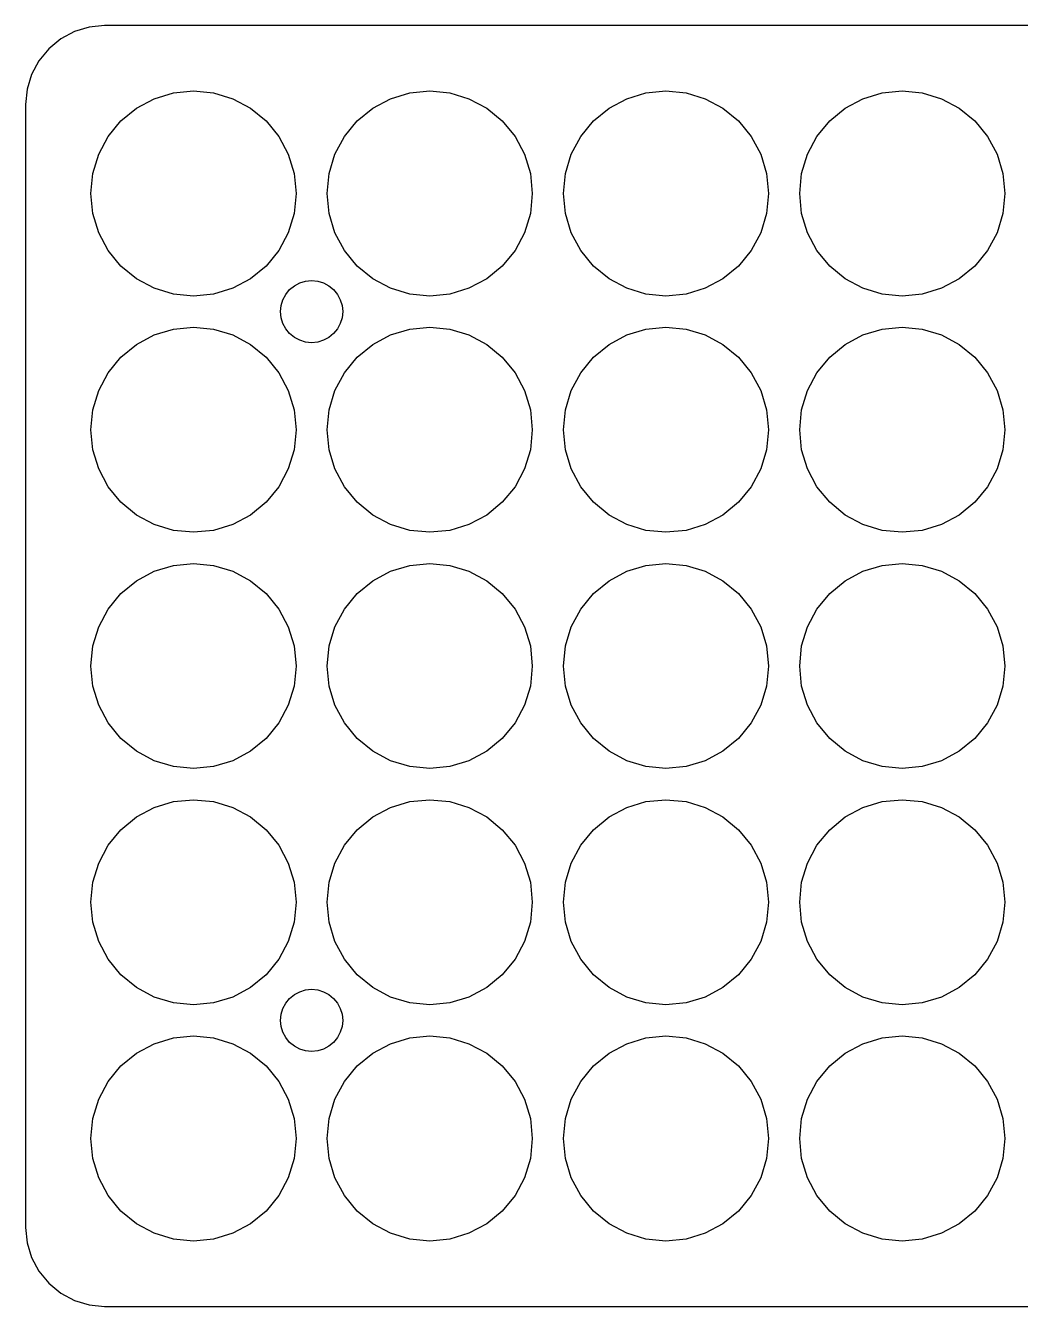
# Model space of a CAD drawing. Header units: metres. Extents: x 0 to 160, y 0 to 324.
# Drawn here: x 0 to 80, y 0 to 103 of the extents above; entities that cross this region are included whole.
import ezdxf

# ---------------------------------------------------------------- set-up
doc = ezdxf.new("R2010")
doc.units = ezdxf.units.M

msp = doc.modelspace()

# ---------------------------------------------------------------- linework, layer by layer
for p, q in [((6.35, 103), (5.11118, 102.878)), ((153.65, 103), (6.35, 103)), ((3.91996, 102.517), (2.82213, 101.93)), ((5.11118, 102.878), (3.91996, 102.517)), ((1.85987, 101.14), (1.07017, 100.178)), ((2.82213, 101.93), (1.85987, 101.14)), ((1.07017, 100.178), (0.48336, 99.08)), ((0.48336, 99.08), (0.12201, 97.8888)), ((0.12201, 97.8888), (0, 96.65)), ((8.91655, 96.3596), (10.3429, 97.122)), ((10.3429, 97.122), (11.8905, 97.5915)), ((11.8905, 97.5915), (13.5, 97.75)), ((13.5, 97.75), (15.1095, 97.5915)), ((15.1095, 97.5915), (16.6571, 97.122)), ((16.6571, 97.122), (18.0835, 96.3596)), ((27.9165, 96.3596), (29.3429, 97.122)), ((29.3429, 97.122), (30.8905, 97.5915)), ((30.8905, 97.5915), (32.5, 97.75)), ((32.5, 97.75), (34.1095, 97.5915)), ((34.1095, 97.5915), (35.6571, 97.122)), ((35.6571, 97.122), (37.0835, 96.3596)), ((46.9165, 96.3596), (48.3429, 97.122)), ((48.3429, 97.122), (49.8905, 97.5915)), ((49.8905, 97.5915), (51.5, 97.75)), ((51.5, 97.75), (53.1095, 97.5915)), ((53.1095, 97.5915), (54.6571, 97.122)), ((54.6571, 97.122), (56.0835, 96.3596)), ((65.9165, 96.3596), (67.3429, 97.122)), ((67.3429, 97.122), (68.8905, 97.5915)), ((68.8905, 97.5915), (70.5, 97.75)), ((70.5, 97.75), (72.1095, 97.5915)), ((72.1095, 97.5915), (73.6571, 97.122)), ((73.6571, 97.122), (75.0835, 96.3596)), ((0, 96.65), (0, 6.35)), ((7.66637, 95.3336), (8.91655, 96.3596)), ((18.0835, 96.3596), (19.3336, 95.3336)), ((26.6664, 95.3336), (27.9165, 96.3596)), ((37.0835, 96.3596), (38.3336, 95.3336)), ((45.6664, 95.3336), (46.9165, 96.3596)), ((56.0835, 96.3596), (57.3336, 95.3336)), ((64.6664, 95.3336), (65.9165, 96.3596)), ((75.0835, 96.3596), (76.3336, 95.3336)), ((6.64038, 94.0835), (7.66637, 95.3336)), ((19.3336, 95.3336), (20.3596, 94.0835)), ((25.6404, 94.0835), (26.6664, 95.3336)), ((38.3336, 95.3336), (39.3596, 94.0835)), ((44.6404, 94.0835), (45.6664, 95.3336)), ((57.3336, 95.3336), (58.3596, 94.0835)), ((63.6404, 94.0835), (64.6664, 95.3336)), ((76.3336, 95.3336), (77.3596, 94.0835)), ((5.87799, 92.6571), (6.64038, 94.0835)), ((20.3596, 94.0835), (21.122, 92.6571)), ((24.878, 92.6571), (25.6404, 94.0835)), ((39.3596, 94.0835), (40.122, 92.6571)), ((43.878, 92.6571), (44.6404, 94.0835)), ((58.3596, 94.0835), (59.122, 92.6571)), ((62.878, 92.6571), (63.6404, 94.0835)), ((77.3596, 94.0835), (78.122, 92.6571)), ((5.40852, 91.1095), (5.87799, 92.6571)), ((21.122, 92.6571), (21.5915, 91.1095)), ((24.4085, 91.1095), (24.878, 92.6571)), ((40.122, 92.6571), (40.5915, 91.1095)), ((43.4085, 91.1095), (43.878, 92.6571)), ((59.122, 92.6571), (59.5915, 91.1095)), ((62.4085, 91.1095), (62.878, 92.6571)), ((78.122, 92.6571), (78.5915, 91.1095)), ((5.25, 89.5), (5.40852, 91.1095)), ((21.5915, 91.1095), (21.75, 89.5)), ((24.25, 89.5), (24.4085, 91.1095)), ((40.5915, 91.1095), (40.75, 89.5)), ((43.25, 89.5), (43.4085, 91.1095)), ((59.5915, 91.1095), (59.75, 89.5)), ((62.25, 89.5), (62.4085, 91.1095)), ((78.5915, 91.1095), (78.75, 89.5)), ((5.40852, 87.8905), (5.25, 89.5)), ((21.75, 89.5), (21.5915, 87.8905)), ((24.4085, 87.8905), (24.25, 89.5)), ((40.75, 89.5), (40.5915, 87.8905)), ((43.4085, 87.8905), (43.25, 89.5)), ((59.75, 89.5), (59.5915, 87.8905)), ((62.4085, 87.8905), (62.25, 89.5)), ((78.75, 89.5), (78.5915, 87.8905)), ((5.87799, 86.3429), (5.40852, 87.8905)), ((21.5915, 87.8905), (21.122, 86.3429)), ((24.878, 86.3429), (24.4085, 87.8905)), ((40.5915, 87.8905), (40.122, 86.3429)), ((43.878, 86.3429), (43.4085, 87.8905)), ((59.5915, 87.8905), (59.122, 86.3429)), ((62.878, 86.3429), (62.4085, 87.8905)), ((78.5915, 87.8905), (78.122, 86.3429)), ((6.64038, 84.9165), (5.87799, 86.3429)), ((21.122, 86.3429), (20.3596, 84.9165)), ((25.6404, 84.9165), (24.878, 86.3429)), ((40.122, 86.3429), (39.3596, 84.9165)), ((44.6404, 84.9165), (43.878, 86.3429)), ((59.122, 86.3429), (58.3596, 84.9165)), ((63.6404, 84.9165), (62.878, 86.3429)), ((78.122, 86.3429), (77.3596, 84.9165)), ((7.66637, 83.6664), (6.64038, 84.9165)), ((20.3596, 84.9165), (19.3336, 83.6664)), ((26.6664, 83.6664), (25.6404, 84.9165)), ((39.3596, 84.9165), (38.3336, 83.6664)), ((45.6664, 83.6664), (44.6404, 84.9165)), ((58.3596, 84.9165), (57.3336, 83.6664)), ((64.6664, 83.6664), (63.6404, 84.9165)), ((77.3596, 84.9165), (76.3336, 83.6664)), ((8.91655, 82.6404), (7.66637, 83.6664)), ((19.3336, 83.6664), (18.0835, 82.6404)), ((27.9165, 82.6404), (26.6664, 83.6664)), ((38.3336, 83.6664), (37.0835, 82.6404)), ((46.9165, 82.6404), (45.6664, 83.6664)), ((57.3336, 83.6664), (56.0835, 82.6404)), ((65.9165, 82.6404), (64.6664, 83.6664)), ((76.3336, 83.6664), (75.0835, 82.6404)), ((10.3429, 81.878), (8.91655, 82.6404)), ((18.0835, 82.6404), (16.6571, 81.878)), ((22.0433, 82.3097), (22.5123, 82.452)), ((22.5123, 82.452), (23, 82.5)), ((23, 82.5), (23.4877, 82.452)), ((23.4877, 82.452), (23.9567, 82.3097)), ((29.3429, 81.878), (27.9165, 82.6404)), ((37.0835, 82.6404), (35.6571, 81.878)), ((48.3429, 81.878), (46.9165, 82.6404)), ((56.0835, 82.6404), (54.6571, 81.878)), ((67.3429, 81.878), (65.9165, 82.6404)), ((75.0835, 82.6404), (73.6571, 81.878)), ((11.8905, 81.4085), (10.3429, 81.878)), ((13.5, 81.25), (11.8905, 81.4085)), ((15.1095, 81.4085), (13.5, 81.25)), ((16.6571, 81.878), (15.1095, 81.4085)), ((20.6903, 80.9567), (20.9213, 81.3889)), ((20.9213, 81.3889), (21.2322, 81.7678)), ((21.2322, 81.7678), (21.6111, 82.0787)), ((21.6111, 82.0787), (22.0433, 82.3097)), ((23.9567, 82.3097), (24.3889, 82.0787)), ((24.3889, 82.0787), (24.7678, 81.7678)), ((24.7678, 81.7678), (25.0787, 81.3889)), ((25.0787, 81.3889), (25.3097, 80.9567)), ((30.8905, 81.4085), (29.3429, 81.878)), ((32.5, 81.25), (30.8905, 81.4085)), ((34.1095, 81.4085), (32.5, 81.25)), ((35.6571, 81.878), (34.1095, 81.4085)), ((49.8905, 81.4085), (48.3429, 81.878)), ((51.5, 81.25), (49.8905, 81.4085)), ((53.1095, 81.4085), (51.5, 81.25)), ((54.6571, 81.878), (53.1095, 81.4085)), ((68.8905, 81.4085), (67.3429, 81.878)), ((70.5, 81.25), (68.8905, 81.4085)), ((72.1095, 81.4085), (70.5, 81.25)), ((73.6571, 81.878), (72.1095, 81.4085)), ((20.5, 80), (20.548, 80.4877)), ((20.548, 80.4877), (20.6903, 80.9567)), ((25.3097, 80.9567), (25.452, 80.4877)), ((25.452, 80.4877), (25.5, 80)), ((20.548, 79.5123), (20.5, 80)), ((20.6903, 79.0433), (20.548, 79.5123)), ((25.452, 79.5123), (25.3097, 79.0433)), ((25.5, 80), (25.452, 79.5123)), ((10.3429, 78.122), (11.8905, 78.5915)), ((11.8905, 78.5915), (13.5, 78.75)), ((13.5, 78.75), (15.1095, 78.5915)), ((15.1095, 78.5915), (16.6571, 78.122)), ((20.9213, 78.6111), (20.6903, 79.0433)), ((21.2322, 78.2322), (20.9213, 78.6111)), ((25.0787, 78.6111), (24.7678, 78.2322)), ((25.3097, 79.0433), (25.0787, 78.6111)), ((29.3429, 78.122), (30.8905, 78.5915)), ((30.8905, 78.5915), (32.5, 78.75)), ((32.5, 78.75), (34.1095, 78.5915)), ((34.1095, 78.5915), (35.6571, 78.122)), ((48.3429, 78.122), (49.8905, 78.5915)), ((49.8905, 78.5915), (51.5, 78.75)), ((51.5, 78.75), (53.1095, 78.5915)), ((53.1095, 78.5915), (54.6571, 78.122)), ((67.3429, 78.122), (68.8905, 78.5915)), ((68.8905, 78.5915), (70.5, 78.75)), ((70.5, 78.75), (72.1095, 78.5915)), ((72.1095, 78.5915), (73.6571, 78.122)), ((7.66637, 76.3336), (8.91655, 77.3596)), ((8.91655, 77.3596), (10.3429, 78.122)), ((16.6571, 78.122), (18.0835, 77.3596)), ((18.0835, 77.3596), (19.3336, 76.3336)), ((21.6111, 77.9213), (21.2322, 78.2322)), ((22.0433, 77.6903), (21.6111, 77.9213)), ((22.5123, 77.548), (22.0433, 77.6903)), ((23, 77.5), (22.5123, 77.548)), ((23.4877, 77.548), (23, 77.5)), ((23.9567, 77.6903), (23.4877, 77.548)), ((24.3889, 77.9213), (23.9567, 77.6903)), ((24.7678, 78.2322), (24.3889, 77.9213)), ((26.6664, 76.3336), (27.9165, 77.3596)), ((27.9165, 77.3596), (29.3429, 78.122)), ((35.6571, 78.122), (37.0835, 77.3596)), ((37.0835, 77.3596), (38.3336, 76.3336)), ((45.6664, 76.3336), (46.9165, 77.3596)), ((46.9165, 77.3596), (48.3429, 78.122)), ((54.6571, 78.122), (56.0835, 77.3596)), ((56.0835, 77.3596), (57.3336, 76.3336)), ((64.6664, 76.3336), (65.9165, 77.3596)), ((65.9165, 77.3596), (67.3429, 78.122)), ((73.6571, 78.122), (75.0835, 77.3596)), ((75.0835, 77.3596), (76.3336, 76.3336)), ((6.64038, 75.0835), (7.66637, 76.3336)), ((19.3336, 76.3336), (20.3596, 75.0835)), ((25.6404, 75.0835), (26.6664, 76.3336)), ((38.3336, 76.3336), (39.3596, 75.0835)), ((44.6404, 75.0835), (45.6664, 76.3336)), ((57.3336, 76.3336), (58.3596, 75.0835)), ((63.6404, 75.0835), (64.6664, 76.3336)), ((76.3336, 76.3336), (77.3596, 75.0835)), ((5.87799, 73.6571), (6.64038, 75.0835)), ((20.3596, 75.0835), (21.122, 73.6571)), ((24.878, 73.6571), (25.6404, 75.0835)), ((39.3596, 75.0835), (40.122, 73.6571)), ((43.878, 73.6571), (44.6404, 75.0835)), ((58.3596, 75.0835), (59.122, 73.6571)), ((62.878, 73.6571), (63.6404, 75.0835)), ((77.3596, 75.0835), (78.122, 73.6571)), ((5.40852, 72.1095), (5.87799, 73.6571)), ((21.122, 73.6571), (21.5915, 72.1095)), ((24.4085, 72.1095), (24.878, 73.6571)), ((40.122, 73.6571), (40.5915, 72.1095)), ((43.4085, 72.1095), (43.878, 73.6571)), ((59.122, 73.6571), (59.5915, 72.1095)), ((62.4085, 72.1095), (62.878, 73.6571)), ((78.122, 73.6571), (78.5915, 72.1095)), ((5.25, 70.5), (5.40852, 72.1095)), ((21.5915, 72.1095), (21.75, 70.5)), ((24.25, 70.5), (24.4085, 72.1095)), ((40.5915, 72.1095), (40.75, 70.5)), ((43.25, 70.5), (43.4085, 72.1095)), ((59.5915, 72.1095), (59.75, 70.5)), ((62.25, 70.5), (62.4085, 72.1095)), ((78.5915, 72.1095), (78.75, 70.5)), ((5.40852, 68.8905), (5.25, 70.5)), ((21.75, 70.5), (21.5915, 68.8905)), ((24.4085, 68.8905), (24.25, 70.5)), ((40.75, 70.5), (40.5915, 68.8905)), ((43.4085, 68.8905), (43.25, 70.5)), ((59.75, 70.5), (59.5915, 68.8905)), ((62.4085, 68.8905), (62.25, 70.5)), ((78.75, 70.5), (78.5915, 68.8905)), ((5.87799, 67.3429), (5.40852, 68.8905)), ((21.5915, 68.8905), (21.122, 67.3429)), ((24.878, 67.3429), (24.4085, 68.8905)), ((40.5915, 68.8905), (40.122, 67.3429)), ((43.878, 67.3429), (43.4085, 68.8905)), ((59.5915, 68.8905), (59.122, 67.3429)), ((62.878, 67.3429), (62.4085, 68.8905)), ((78.5915, 68.8905), (78.122, 67.3429)), ((6.64038, 65.9165), (5.87799, 67.3429)), ((21.122, 67.3429), (20.3596, 65.9165)), ((25.6404, 65.9165), (24.878, 67.3429)), ((40.122, 67.3429), (39.3596, 65.9165)), ((44.6404, 65.9165), (43.878, 67.3429)), ((59.122, 67.3429), (58.3596, 65.9165)), ((63.6404, 65.9165), (62.878, 67.3429)), ((78.122, 67.3429), (77.3596, 65.9165)), ((7.66637, 64.6664), (6.64038, 65.9165)), ((20.3596, 65.9165), (19.3336, 64.6664)), ((26.6664, 64.6664), (25.6404, 65.9165)), ((39.3596, 65.9165), (38.3336, 64.6664)), ((45.6664, 64.6664), (44.6404, 65.9165)), ((58.3596, 65.9165), (57.3336, 64.6664)), ((64.6664, 64.6664), (63.6404, 65.9165)), ((77.3596, 65.9165), (76.3336, 64.6664)), ((8.91655, 63.6404), (7.66637, 64.6664)), ((19.3336, 64.6664), (18.0835, 63.6404)), ((27.9165, 63.6404), (26.6664, 64.6664)), ((38.3336, 64.6664), (37.0835, 63.6404)), ((46.9165, 63.6404), (45.6664, 64.6664)), ((57.3336, 64.6664), (56.0835, 63.6404)), ((65.9165, 63.6404), (64.6664, 64.6664)), ((76.3336, 64.6664), (75.0835, 63.6404)), ((10.3429, 62.878), (8.91655, 63.6404)), ((11.8905, 62.4085), (10.3429, 62.878)), ((16.6571, 62.878), (15.1095, 62.4085)), ((18.0835, 63.6404), (16.6571, 62.878)), ((29.3429, 62.878), (27.9165, 63.6404)), ((30.8905, 62.4085), (29.3429, 62.878)), ((35.6571, 62.878), (34.1095, 62.4085)), ((37.0835, 63.6404), (35.6571, 62.878)), ((48.3429, 62.878), (46.9165, 63.6404)), ((49.8905, 62.4085), (48.3429, 62.878)), ((54.6571, 62.878), (53.1095, 62.4085)), ((56.0835, 63.6404), (54.6571, 62.878)), ((67.3429, 62.878), (65.9165, 63.6404)), ((68.8905, 62.4085), (67.3429, 62.878)), ((73.6571, 62.878), (72.1095, 62.4085)), ((75.0835, 63.6404), (73.6571, 62.878)), ((13.5, 62.25), (11.8905, 62.4085)), ((15.1095, 62.4085), (13.5, 62.25)), ((32.5, 62.25), (30.8905, 62.4085)), ((34.1095, 62.4085), (32.5, 62.25)), ((51.5, 62.25), (49.8905, 62.4085)), ((53.1095, 62.4085), (51.5, 62.25)), ((70.5, 62.25), (68.8905, 62.4085)), ((72.1095, 62.4085), (70.5, 62.25)), ((11.8905, 59.5915), (13.5, 59.75)), ((13.5, 59.75), (15.1095, 59.5915)), ((30.8905, 59.5915), (32.5, 59.75)), ((32.5, 59.75), (34.1095, 59.5915)), ((49.8905, 59.5915), (51.5, 59.75)), ((51.5, 59.75), (53.1095, 59.5915)), ((68.8905, 59.5915), (70.5, 59.75)), ((70.5, 59.75), (72.1095, 59.5915)), ((8.91655, 58.3596), (10.3429, 59.122)), ((10.3429, 59.122), (11.8905, 59.5915)), ((15.1095, 59.5915), (16.6571, 59.122)), ((16.6571, 59.122), (18.0835, 58.3596)), ((27.9165, 58.3596), (29.3429, 59.122)), ((29.3429, 59.122), (30.8905, 59.5915)), ((34.1095, 59.5915), (35.6571, 59.122)), ((35.6571, 59.122), (37.0835, 58.3596)), ((46.9165, 58.3596), (48.3429, 59.122)), ((48.3429, 59.122), (49.8905, 59.5915)), ((53.1095, 59.5915), (54.6571, 59.122)), ((54.6571, 59.122), (56.0835, 58.3596)), ((65.9165, 58.3596), (67.3429, 59.122)), ((67.3429, 59.122), (68.8905, 59.5915)), ((72.1095, 59.5915), (73.6571, 59.122)), ((73.6571, 59.122), (75.0835, 58.3596)), ((7.66637, 57.3336), (8.91655, 58.3596)), ((18.0835, 58.3596), (19.3336, 57.3336)), ((26.6664, 57.3336), (27.9165, 58.3596)), ((37.0835, 58.3596), (38.3336, 57.3336)), ((45.6664, 57.3336), (46.9165, 58.3596)), ((56.0835, 58.3596), (57.3336, 57.3336)), ((64.6664, 57.3336), (65.9165, 58.3596)), ((75.0835, 58.3596), (76.3336, 57.3336)), ((6.64038, 56.0835), (7.66637, 57.3336)), ((19.3336, 57.3336), (20.3596, 56.0835)), ((25.6404, 56.0835), (26.6664, 57.3336)), ((38.3336, 57.3336), (39.3596, 56.0835)), ((44.6404, 56.0835), (45.6664, 57.3336)), ((57.3336, 57.3336), (58.3596, 56.0835)), ((63.6404, 56.0835), (64.6664, 57.3336)), ((76.3336, 57.3336), (77.3596, 56.0835)), ((5.87799, 54.6571), (6.64038, 56.0835)), ((20.3596, 56.0835), (21.122, 54.6571)), ((24.878, 54.6571), (25.6404, 56.0835)), ((39.3596, 56.0835), (40.122, 54.6571)), ((43.878, 54.6571), (44.6404, 56.0835)), ((58.3596, 56.0835), (59.122, 54.6571)), ((62.878, 54.6571), (63.6404, 56.0835)), ((77.3596, 56.0835), (78.122, 54.6571)), ((5.40852, 53.1095), (5.87799, 54.6571)), ((21.122, 54.6571), (21.5915, 53.1095)), ((24.4085, 53.1095), (24.878, 54.6571)), ((40.122, 54.6571), (40.5915, 53.1095)), ((43.4085, 53.1095), (43.878, 54.6571)), ((59.122, 54.6571), (59.5915, 53.1095)), ((62.4085, 53.1095), (62.878, 54.6571)), ((78.122, 54.6571), (78.5915, 53.1095)), ((5.25, 51.5), (5.40852, 53.1095)), ((21.5915, 53.1095), (21.75, 51.5)), ((24.25, 51.5), (24.4085, 53.1095)), ((40.5915, 53.1095), (40.75, 51.5)), ((43.25, 51.5), (43.4085, 53.1095)), ((59.5915, 53.1095), (59.75, 51.5)), ((62.25, 51.5), (62.4085, 53.1095)), ((78.5915, 53.1095), (78.75, 51.5)), ((5.40852, 49.8905), (5.25, 51.5)), ((21.75, 51.5), (21.5915, 49.8905)), ((24.4085, 49.8905), (24.25, 51.5)), ((40.75, 51.5), (40.5915, 49.8905)), ((43.4085, 49.8905), (43.25, 51.5)), ((59.75, 51.5), (59.5915, 49.8905)), ((62.4085, 49.8905), (62.25, 51.5)), ((78.75, 51.5), (78.5915, 49.8905)), ((5.87799, 48.3429), (5.40852, 49.8905)), ((21.5915, 49.8905), (21.122, 48.3429)), ((24.878, 48.3429), (24.4085, 49.8905)), ((40.5915, 49.8905), (40.122, 48.3429)), ((43.878, 48.3429), (43.4085, 49.8905)), ((59.5915, 49.8905), (59.122, 48.3429)), ((62.878, 48.3429), (62.4085, 49.8905)), ((78.5915, 49.8905), (78.122, 48.3429)), ((6.64038, 46.9165), (5.87799, 48.3429)), ((21.122, 48.3429), (20.3596, 46.9165)), ((25.6404, 46.9165), (24.878, 48.3429)), ((40.122, 48.3429), (39.3596, 46.9165)), ((44.6404, 46.9165), (43.878, 48.3429)), ((59.122, 48.3429), (58.3596, 46.9165)), ((63.6404, 46.9165), (62.878, 48.3429)), ((78.122, 48.3429), (77.3596, 46.9165)), ((7.66637, 45.6664), (6.64038, 46.9165)), ((20.3596, 46.9165), (19.3336, 45.6664)), ((26.6664, 45.6664), (25.6404, 46.9165)), ((39.3596, 46.9165), (38.3336, 45.6664)), ((45.6664, 45.6664), (44.6404, 46.9165)), ((58.3596, 46.9165), (57.3336, 45.6664)), ((64.6664, 45.6664), (63.6404, 46.9165)), ((77.3596, 46.9165), (76.3336, 45.6664)), ((8.91655, 44.6404), (7.66637, 45.6664)), ((19.3336, 45.6664), (18.0835, 44.6404)), ((27.9165, 44.6404), (26.6664, 45.6664)), ((38.3336, 45.6664), (37.0835, 44.6404)), ((46.9165, 44.6404), (45.6664, 45.6664)), ((57.3336, 45.6664), (56.0835, 44.6404)), ((65.9165, 44.6404), (64.6664, 45.6664)), ((76.3336, 45.6664), (75.0835, 44.6404)), ((10.3429, 43.878), (8.91655, 44.6404)), ((18.0835, 44.6404), (16.6571, 43.878)), ((29.3429, 43.878), (27.9165, 44.6404)), ((37.0835, 44.6404), (35.6571, 43.878)), ((48.3429, 43.878), (46.9165, 44.6404)), ((56.0835, 44.6404), (54.6571, 43.878)), ((67.3429, 43.878), (65.9165, 44.6404)), ((75.0835, 44.6404), (73.6571, 43.878)), ((11.8905, 43.4085), (10.3429, 43.878)), ((13.5, 43.25), (11.8905, 43.4085)), ((15.1095, 43.4085), (13.5, 43.25)), ((16.6571, 43.878), (15.1095, 43.4085)), ((30.8905, 43.4085), (29.3429, 43.878)), ((32.5, 43.25), (30.8905, 43.4085)), ((34.1095, 43.4085), (32.5, 43.25)), ((35.6571, 43.878), (34.1095, 43.4085)), ((49.8905, 43.4085), (48.3429, 43.878)), ((51.5, 43.25), (49.8905, 43.4085)), ((53.1095, 43.4085), (51.5, 43.25)), ((54.6571, 43.878), (53.1095, 43.4085)), ((68.8905, 43.4085), (67.3429, 43.878)), ((70.5, 43.25), (68.8905, 43.4085)), ((72.1095, 43.4085), (70.5, 43.25)), ((73.6571, 43.878), (72.1095, 43.4085)), ((10.3429, 40.122), (11.8905, 40.5915)), ((11.8905, 40.5915), (13.5, 40.75)), ((13.5, 40.75), (15.1095, 40.5915)), ((15.1095, 40.5915), (16.6571, 40.122)), ((29.3429, 40.122), (30.8905, 40.5915)), ((30.8905, 40.5915), (32.5, 40.75)), ((32.5, 40.75), (34.1095, 40.5915)), ((34.1095, 40.5915), (35.6571, 40.122)), ((48.3429, 40.122), (49.8905, 40.5915)), ((49.8905, 40.5915), (51.5, 40.75)), ((51.5, 40.75), (53.1095, 40.5915)), ((53.1095, 40.5915), (54.6571, 40.122)), ((67.3429, 40.122), (68.8905, 40.5915)), ((68.8905, 40.5915), (70.5, 40.75)), ((70.5, 40.75), (72.1095, 40.5915)), ((72.1095, 40.5915), (73.6571, 40.122)), ((7.66637, 38.3336), (8.91655, 39.3596)), ((8.91655, 39.3596), (10.3429, 40.122)), ((16.6571, 40.122), (18.0835, 39.3596)), ((18.0835, 39.3596), (19.3336, 38.3336)), ((26.6664, 38.3336), (27.9165, 39.3596)), ((27.9165, 39.3596), (29.3429, 40.122)), ((35.6571, 40.122), (37.0835, 39.3596)), ((37.0835, 39.3596), (38.3336, 38.3336)), ((45.6664, 38.3336), (46.9165, 39.3596)), ((46.9165, 39.3596), (48.3429, 40.122)), ((54.6571, 40.122), (56.0835, 39.3596)), ((56.0835, 39.3596), (57.3336, 38.3336)), ((64.6664, 38.3336), (65.9165, 39.3596)), ((65.9165, 39.3596), (67.3429, 40.122)), ((73.6571, 40.122), (75.0835, 39.3596)), ((75.0835, 39.3596), (76.3336, 38.3336)), ((6.64038, 37.0835), (7.66637, 38.3336)), ((19.3336, 38.3336), (20.3596, 37.0835)), ((25.6404, 37.0835), (26.6664, 38.3336)), ((38.3336, 38.3336), (39.3596, 37.0835)), ((44.6404, 37.0835), (45.6664, 38.3336)), ((57.3336, 38.3336), (58.3596, 37.0835)), ((63.6404, 37.0835), (64.6664, 38.3336)), ((76.3336, 38.3336), (77.3596, 37.0835)), ((5.87799, 35.6571), (6.64038, 37.0835)), ((20.3596, 37.0835), (21.122, 35.6571)), ((24.878, 35.6571), (25.6404, 37.0835)), ((39.3596, 37.0835), (40.122, 35.6571)), ((43.878, 35.6571), (44.6404, 37.0835)), ((58.3596, 37.0835), (59.122, 35.6571)), ((62.878, 35.6571), (63.6404, 37.0835)), ((77.3596, 37.0835), (78.122, 35.6571)), ((5.40852, 34.1095), (5.87799, 35.6571)), ((21.122, 35.6571), (21.5915, 34.1095)), ((24.4085, 34.1095), (24.878, 35.6571)), ((40.122, 35.6571), (40.5915, 34.1095)), ((43.4085, 34.1095), (43.878, 35.6571)), ((59.122, 35.6571), (59.5915, 34.1095)), ((62.4085, 34.1095), (62.878, 35.6571)), ((78.122, 35.6571), (78.5915, 34.1095)), ((5.25, 32.5), (5.40852, 34.1095)), ((21.5915, 34.1095), (21.75, 32.5)), ((24.25, 32.5), (24.4085, 34.1095)), ((40.5915, 34.1095), (40.75, 32.5)), ((43.25, 32.5), (43.4085, 34.1095)), ((59.5915, 34.1095), (59.75, 32.5)), ((62.25, 32.5), (62.4085, 34.1095)), ((78.5915, 34.1095), (78.75, 32.5)), ((5.40852, 30.8905), (5.25, 32.5)), ((21.75, 32.5), (21.5915, 30.8905)), ((24.4085, 30.8905), (24.25, 32.5)), ((40.75, 32.5), (40.5915, 30.8905)), ((43.4085, 30.8905), (43.25, 32.5)), ((59.75, 32.5), (59.5915, 30.8905)), ((62.4085, 30.8905), (62.25, 32.5)), ((78.75, 32.5), (78.5915, 30.8905)), ((5.87799, 29.3429), (5.40852, 30.8905)), ((21.5915, 30.8905), (21.122, 29.3429)), ((24.878, 29.3429), (24.4085, 30.8905)), ((40.5915, 30.8905), (40.122, 29.3429)), ((43.878, 29.3429), (43.4085, 30.8905)), ((59.5915, 30.8905), (59.122, 29.3429)), ((62.878, 29.3429), (62.4085, 30.8905)), ((78.5915, 30.8905), (78.122, 29.3429)), ((6.64038, 27.9165), (5.87799, 29.3429)), ((21.122, 29.3429), (20.3596, 27.9165)), ((25.6404, 27.9165), (24.878, 29.3429)), ((40.122, 29.3429), (39.3596, 27.9165)), ((44.6404, 27.9165), (43.878, 29.3429)), ((59.122, 29.3429), (58.3596, 27.9165)), ((63.6404, 27.9165), (62.878, 29.3429)), ((78.122, 29.3429), (77.3596, 27.9165)), ((7.66637, 26.6664), (6.64038, 27.9165)), ((20.3596, 27.9165), (19.3336, 26.6664)), ((26.6664, 26.6664), (25.6404, 27.9165)), ((39.3596, 27.9165), (38.3336, 26.6664)), ((45.6664, 26.6664), (44.6404, 27.9165)), ((58.3596, 27.9165), (57.3336, 26.6664)), ((64.6664, 26.6664), (63.6404, 27.9165)), ((77.3596, 27.9165), (76.3336, 26.6664)), ((8.91655, 25.6404), (7.66637, 26.6664)), ((19.3336, 26.6664), (18.0835, 25.6404)), ((27.9165, 25.6404), (26.6664, 26.6664)), ((38.3336, 26.6664), (37.0835, 25.6404)), ((46.9165, 25.6404), (45.6664, 26.6664)), ((57.3336, 26.6664), (56.0835, 25.6404)), ((65.9165, 25.6404), (64.6664, 26.6664)), ((76.3336, 26.6664), (75.0835, 25.6404)), ((10.3429, 24.878), (8.91655, 25.6404)), ((11.8905, 24.4085), (10.3429, 24.878)), ((16.6571, 24.878), (15.1095, 24.4085)), ((18.0835, 25.6404), (16.6571, 24.878)), ((20.9213, 24.3889), (21.2322, 24.7678)), ((21.2322, 24.7678), (21.6111, 25.0787)), ((21.6111, 25.0787), (22.0433, 25.3097)), ((22.0433, 25.3097), (22.5123, 25.452)), ((22.5123, 25.452), (23, 25.5)), ((23, 25.5), (23.4877, 25.452)), ((23.4877, 25.452), (23.9567, 25.3097)), ((23.9567, 25.3097), (24.3889, 25.0787)), ((24.3889, 25.0787), (24.7678, 24.7678)), ((24.7678, 24.7678), (25.0787, 24.3889)), ((29.3429, 24.878), (27.9165, 25.6404)), ((30.8905, 24.4085), (29.3429, 24.878)), ((35.6571, 24.878), (34.1095, 24.4085)), ((37.0835, 25.6404), (35.6571, 24.878)), ((48.3429, 24.878), (46.9165, 25.6404)), ((49.8905, 24.4085), (48.3429, 24.878)), ((54.6571, 24.878), (53.1095, 24.4085)), ((56.0835, 25.6404), (54.6571, 24.878)), ((67.3429, 24.878), (65.9165, 25.6404)), ((68.8905, 24.4085), (67.3429, 24.878)), ((73.6571, 24.878), (72.1095, 24.4085)), ((75.0835, 25.6404), (73.6571, 24.878)), ((13.5, 24.25), (11.8905, 24.4085)), ((15.1095, 24.4085), (13.5, 24.25)), ((20.548, 23.4877), (20.6903, 23.9567)), ((20.6903, 23.9567), (20.9213, 24.3889)), ((25.0787, 24.3889), (25.3097, 23.9567)), ((25.3097, 23.9567), (25.452, 23.4877)), ((32.5, 24.25), (30.8905, 24.4085)), ((34.1095, 24.4085), (32.5, 24.25)), ((51.5, 24.25), (49.8905, 24.4085)), ((53.1095, 24.4085), (51.5, 24.25)), ((70.5, 24.25), (68.8905, 24.4085)), ((72.1095, 24.4085), (70.5, 24.25)), ((20.5, 23), (20.548, 23.4877)), ((20.548, 22.5123), (20.5, 23)), ((25.452, 23.4877), (25.5, 23)), ((25.5, 23), (25.452, 22.5123)), ((11.8905, 21.5915), (13.5, 21.75)), ((13.5, 21.75), (15.1095, 21.5915)), ((20.6903, 22.0433), (20.548, 22.5123)), ((20.9213, 21.6111), (20.6903, 22.0433)), ((25.3097, 22.0433), (25.0787, 21.6111)), ((25.452, 22.5123), (25.3097, 22.0433)), ((30.8905, 21.5915), (32.5, 21.75)), ((32.5, 21.75), (34.1095, 21.5915)), ((49.8905, 21.5915), (51.5, 21.75)), ((51.5, 21.75), (53.1095, 21.5915)), ((68.8905, 21.5915), (70.5, 21.75)), ((70.5, 21.75), (72.1095, 21.5915)), ((8.91655, 20.3596), (10.3429, 21.122)), ((10.3429, 21.122), (11.8905, 21.5915)), ((15.1095, 21.5915), (16.6571, 21.122)), ((16.6571, 21.122), (18.0835, 20.3596)), ((21.2322, 21.2322), (20.9213, 21.6111)), ((21.6111, 20.9213), (21.2322, 21.2322)), ((22.0433, 20.6903), (21.6111, 20.9213)), ((22.5123, 20.548), (22.0433, 20.6903)), ((23.9567, 20.6903), (23.4877, 20.548)), ((24.3889, 20.9213), (23.9567, 20.6903)), ((24.7678, 21.2322), (24.3889, 20.9213)), ((25.0787, 21.6111), (24.7678, 21.2322)), ((27.9165, 20.3596), (29.3429, 21.122)), ((29.3429, 21.122), (30.8905, 21.5915)), ((34.1095, 21.5915), (35.6571, 21.122)), ((35.6571, 21.122), (37.0835, 20.3596)), ((46.9165, 20.3596), (48.3429, 21.122)), ((48.3429, 21.122), (49.8905, 21.5915)), ((53.1095, 21.5915), (54.6571, 21.122)), ((54.6571, 21.122), (56.0835, 20.3596)), ((65.9165, 20.3596), (67.3429, 21.122)), ((67.3429, 21.122), (68.8905, 21.5915)), ((72.1095, 21.5915), (73.6571, 21.122)), ((73.6571, 21.122), (75.0835, 20.3596)), ((7.66637, 19.3336), (8.91655, 20.3596)), ((18.0835, 20.3596), (19.3336, 19.3336)), ((23, 20.5), (22.5123, 20.548)), ((23.4877, 20.548), (23, 20.5)), ((26.6664, 19.3336), (27.9165, 20.3596)), ((37.0835, 20.3596), (38.3336, 19.3336)), ((45.6664, 19.3336), (46.9165, 20.3596)), ((56.0835, 20.3596), (57.3336, 19.3336)), ((64.6664, 19.3336), (65.9165, 20.3596)), ((75.0835, 20.3596), (76.3336, 19.3336)), ((6.64038, 18.0835), (7.66637, 19.3336)), ((19.3336, 19.3336), (20.3596, 18.0835)), ((25.6404, 18.0835), (26.6664, 19.3336)), ((38.3336, 19.3336), (39.3596, 18.0835)), ((44.6404, 18.0835), (45.6664, 19.3336)), ((57.3336, 19.3336), (58.3596, 18.0835)), ((63.6404, 18.0835), (64.6664, 19.3336)), ((76.3336, 19.3336), (77.3596, 18.0835)), ((5.87799, 16.6571), (6.64038, 18.0835)), ((20.3596, 18.0835), (21.122, 16.6571)), ((24.878, 16.6571), (25.6404, 18.0835)), ((39.3596, 18.0835), (40.122, 16.6571)), ((43.878, 16.6571), (44.6404, 18.0835)), ((58.3596, 18.0835), (59.122, 16.6571)), ((62.878, 16.6571), (63.6404, 18.0835)), ((77.3596, 18.0835), (78.122, 16.6571)), ((5.40852, 15.1095), (5.87799, 16.6571)), ((21.122, 16.6571), (21.5915, 15.1095)), ((24.4085, 15.1095), (24.878, 16.6571)), ((40.122, 16.6571), (40.5915, 15.1095)), ((43.4085, 15.1095), (43.878, 16.6571)), ((59.122, 16.6571), (59.5915, 15.1095)), ((62.4085, 15.1095), (62.878, 16.6571)), ((78.122, 16.6571), (78.5915, 15.1095)), ((5.25, 13.5), (5.40852, 15.1095)), ((21.5915, 15.1095), (21.75, 13.5)), ((24.25, 13.5), (24.4085, 15.1095)), ((40.5915, 15.1095), (40.75, 13.5)), ((43.25, 13.5), (43.4085, 15.1095)), ((59.5915, 15.1095), (59.75, 13.5)), ((62.25, 13.5), (62.4085, 15.1095)), ((78.5915, 15.1095), (78.75, 13.5)), ((5.40852, 11.8905), (5.25, 13.5)), ((21.75, 13.5), (21.5915, 11.8905)), ((24.4085, 11.8905), (24.25, 13.5)), ((40.75, 13.5), (40.5915, 11.8905)), ((43.4085, 11.8905), (43.25, 13.5)), ((59.75, 13.5), (59.5915, 11.8905)), ((62.4085, 11.8905), (62.25, 13.5)), ((78.75, 13.5), (78.5915, 11.8905)), ((5.87799, 10.3429), (5.40852, 11.8905)), ((21.5915, 11.8905), (21.122, 10.3429)), ((24.878, 10.3429), (24.4085, 11.8905)), ((40.5915, 11.8905), (40.122, 10.3429)), ((43.878, 10.3429), (43.4085, 11.8905)), ((59.5915, 11.8905), (59.122, 10.3429)), ((62.878, 10.3429), (62.4085, 11.8905)), ((78.5915, 11.8905), (78.122, 10.3429)), ((6.64038, 8.91654), (5.87799, 10.3429)), ((21.122, 10.3429), (20.3596, 8.91654)), ((25.6404, 8.91654), (24.878, 10.3429)), ((40.122, 10.3429), (39.3596, 8.91654)), ((44.6404, 8.91654), (43.878, 10.3429)), ((59.122, 10.3429), (58.3596, 8.91654)), ((63.6404, 8.91654), (62.878, 10.3429)), ((78.122, 10.3429), (77.3596, 8.91654)), ((7.66637, 7.66637), (6.64038, 8.91654)), ((20.3596, 8.91654), (19.3336, 7.66637)), ((26.6664, 7.66637), (25.6404, 8.91654)), ((39.3596, 8.91654), (38.3336, 7.66637)), ((45.6664, 7.66637), (44.6404, 8.91654)), ((58.3596, 8.91654), (57.3336, 7.66637)), ((64.6664, 7.66637), (63.6404, 8.91654)), ((77.3596, 8.91654), (76.3336, 7.66637)), ((8.91655, 6.64038), (7.66637, 7.66637)), ((19.3336, 7.66637), (18.0835, 6.64038)), ((27.9165, 6.64038), (26.6664, 7.66637)), ((38.3336, 7.66637), (37.0835, 6.64038)), ((46.9165, 6.64038), (45.6664, 7.66637)), ((57.3336, 7.66637), (56.0835, 6.64038)), ((65.9165, 6.64038), (64.6664, 7.66637)), ((76.3336, 7.66637), (75.0835, 6.64038)), ((0, 6.35), (0.12201, 5.11118)), ((10.3429, 5.87799), (8.91655, 6.64038)), ((18.0835, 6.64038), (16.6571, 5.87799)), ((29.3429, 5.87799), (27.9165, 6.64038)), ((37.0835, 6.64038), (35.6571, 5.87799)), ((48.3429, 5.87799), (46.9165, 6.64038)), ((56.0835, 6.64038), (54.6571, 5.87799)), ((67.3429, 5.87799), (65.9165, 6.64038)), ((75.0835, 6.64038), (73.6571, 5.87799)), ((11.8905, 5.40852), (10.3429, 5.87799)), ((13.5, 5.25), (11.8905, 5.40852)), ((15.1095, 5.40852), (13.5, 5.25)), ((16.6571, 5.87799), (15.1095, 5.40852)), ((30.8905, 5.40852), (29.3429, 5.87799)), ((32.5, 5.25), (30.8905, 5.40852)), ((34.1095, 5.40852), (32.5, 5.25)), ((35.6571, 5.87799), (34.1095, 5.40852)), ((49.8905, 5.40852), (48.3429, 5.87799)), ((51.5, 5.25), (49.8905, 5.40852)), ((53.1095, 5.40852), (51.5, 5.25)), ((54.6571, 5.87799), (53.1095, 5.40852)), ((68.8905, 5.40852), (67.3429, 5.87799)), ((70.5, 5.25), (68.8905, 5.40852)), ((72.1095, 5.40852), (70.5, 5.25)), ((73.6571, 5.87799), (72.1095, 5.40852)), ((0.12201, 5.11118), (0.48336, 3.91996)), ((0.48336, 3.91996), (1.07017, 2.82213)), ((1.07017, 2.82213), (1.85987, 1.85987)), ((1.85987, 1.85987), (2.82213, 1.07017)), ((2.82213, 1.07017), (3.91996, 0.48336)), ((3.91996, 0.48336), (5.11118, 0.12201)), ((5.11118, 0.12201), (6.35, 0)), ((6.35, 0), (153.65, 0))]:
    msp.add_line(p, q)

doc.saveas('drawing.dxf')
